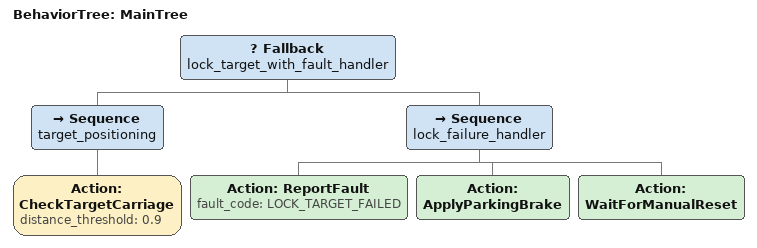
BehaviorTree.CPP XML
<root BTCPP_format="4">
  <BehaviorTree ID="MainTree">
    <Fallback name="lock_target_with_fault_handler">
      <Sequence name="target_positioning">

        <Action ID="CheckTargetCarriage" distance_threshold="0.9"/>
      </Sequence>
      <Sequence name="lock_failure_handler">
        <Action ID="ReportFault" fault_code="LOCK_TARGET_FAILED"/>
        <Action ID="ApplyParkingBrake"/>
        <Action ID="WaitForManualReset"/>
      </Sequence>
    </Fallback>
  </BehaviorTree>

  <!-- ================================================================
       S5: MPC 动态追车与对齐 (动态模式)
       ================================================================ -->
</root>
